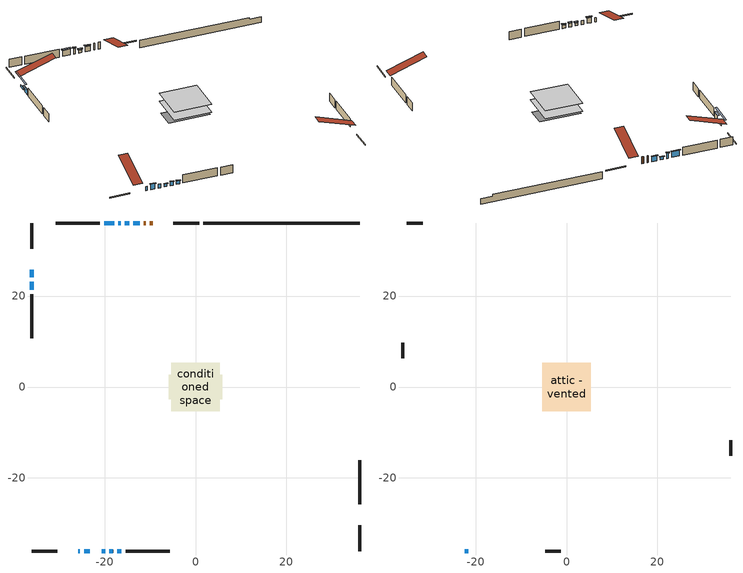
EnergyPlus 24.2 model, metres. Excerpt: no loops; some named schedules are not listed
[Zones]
conditioned space
 floor outside (Floor1 construction): -3.48,-3.48 -3.48,3.48 3.48,3.48 3.48,-3.48 z0.91
 floor adiabatic (AdiabaticFloorConstruction): -5.3,-5.3 -5.3,5.3 5.3,5.3 5.3,-5.3 z0.91
 floor foundation (Slab1 construction): -5.85,-2.73 -5.85,2.73 5.85,2.73 5.85,-2.73 z-1.26
 wall outside (RimJoist1 construction): 0.8,36.08 -4.87,36.08 / -36.08,-36.08 -30.41,-36.08 / -36.08,36.08 -36.08,30.41 / 36.08,-36.08 36.08,-30.41 z0.91:1.21
 wall outside (AdiabaticWallConstruction 1): -9.45,36.08 -10.05,36.08 / -10.97,36.08 -11.34,36.08 z0.91:2.94
 wall outside (AdiabaticWallConstruction): -25.83,-36.08 -25.44,-36.08 z0.91:2.13; -24.51,-36.08 -23.29,-36.08 z0.91:2.54; -36.08,25.83 -36.08,24.1 z0.91:1.44; -12.27,36.08 -13.69,36.08 / -36.08,23.18 -36.08,21.35 z0.91:2.43; -14.62,36.08 -15.53,36.08 / -20.66,-36.08 -19.89,-36.08 z0.91:1.77; -16.46,36.08 -16.97,36.08 z0.91:2.59; -17.9,36.08 -20.09,36.08 z0.91:2.69; -18.97,-36.08 -18.15,-36.08 z0.91:2.03; -17.22,-36.08 -16.31,-36.08 z0.91:1.93
 wall outside (Wall1 construction): -21.01,36.08 -30.75,36.08 / -15.38,-36.08 -5.65,-36.08 / -36.08,20.42 -36.08,10.69 / 36.08,-25.83 36.08,-16.1 z0.91:3.35
 wall foundation (FoundationWall1 construction): 1.73,36.08,-1.26 1.73,36.08,0.91 32.64,36.08,0.91 32.64,36.08,0.43 36.08,36.08,0.43 36.08,36.08,-1.26
 window (WindowConstruction 9): -25.83,-36.08 -25.44,-36.08 z0.91:2.13
 window (WindowConstruction 8): -24.51,-36.08 -23.29,-36.08 z0.91:2.53
 window (WindowConstruction 10): -36.08,25.83 -36.08,24.11 z0.91:1.44
 window (WindowConstruction): -12.27,36.08 -13.69,36.08 z0.91:2.43
 window (WindowConstruction 1): -14.62,36.08 -15.53,36.08 z0.91:1.77
 window (WindowConstruction 2): -16.46,36.08 -16.97,36.08 z0.91:2.59
 window (WindowConstruction 3): -17.9,36.08 -20.09,36.08 z0.91:2.69
 window (WindowConstruction 4): -36.08,23.18 -36.08,21.35 z0.91:2.43
 window (WindowConstruction 5): -20.66,-36.08 -19.89,-36.08 z0.91:1.77
 window (WindowConstruction 6): -18.96,-36.08 -18.15,-36.08 z0.91:2.03
 window (WindowConstruction 7): -17.22,-36.08 -16.31,-36.08 z0.91:1.92
 door (Door): -9.45,36.08 -10.05,36.08 z0.91:2.94
 door (Door 1): -10.98,36.08 -11.34,36.08 z0.91:2.94
 ceiling adiabatic (AdiabaticFloorConstruction): 5.3,-5.3 5.3,5.3 -5.3,5.3 -5.3,-5.3 z0.91
attic - vented
 floor to conditioned space (Floor2 construction Reversed): -5.3,-5.3 -5.3,5.3 5.3,5.3 5.3,-5.3 z3.35
 wall outside (AdiabaticWallConstruction): -22.36,-36.08 -21.58,-36.08 z0.91:2.13
 wall outside (Wall2 construction): -31.67,36.08 -35.15,36.08 / -4.72,-36.08 -1.24,-36.08 / -36.08,9.76 -36.08,6.28 / 36.08,-15.17 36.08,-11.7 z0.91:3.35
 window (WindowConstruction 11): -22.36,-36.08 -21.58,-36.08 z0.91:2.13
 roof outside (Roof1 construction): -8.52,36.08,3.35 -8.52,25.75,6.79 -5.8,25.75,6.79 -5.8,36.08,3.35; -26.76,-36.08,3.35 -26.76,-25.75,6.79 -29.48,-25.75,6.79 -29.48,-36.08,3.35; -36.08,26.76,3.35 -25.75,26.76,6.79 -25.75,29.48,6.79 -36.08,29.48,3.35; 36.08,-26.76,3.35 25.75,-26.76,6.79 25.75,-29.48,6.79 36.08,-29.48,3.35
shading: -23.09,-36.08 -24.71,-36.08 -24.71,-36.49 -23.09,-36.49 z2.74; -36.08,21.5 -36.08,28.44 -36.49,28.44 -36.49,21.5 z4.05; -13.89,36.08 -12.07,36.08 -12.07,36.49 -13.89,36.49 z2.64; -15.73,36.08 -14.42,36.08 -14.42,36.49 -15.73,36.49 z1.97; -17.17,36.08 -16.26,36.08 -16.26,36.49 -17.17,36.49 z2.79; -20.29,36.08 -17.7,36.08 -17.7,36.49 -20.29,36.49 z2.89; -36.08,21.15 -36.08,23.38 -36.49,23.38 -36.49,21.15 z2.64; -19.69,-36.08 -20.86,-36.08 -20.86,-36.49 -19.69,-36.49 z1.97; -17.95,-36.08 -19.16,-36.08 -19.16,-36.49 -17.95,-36.49 z2.23; -16.11,-36.08 -17.42,-36.08 -17.42,-36.49 -16.11,-36.49 z2.13
[Building]
Building 1: Terrain=Suburbs
[Site:Location]
Quebec Intl AP_QC: Latitude {deg}=46.8; Longitude {deg}=-71.38; Time Zone {hr}=-5; Elevation {m}=74; Keep Site Location Information=Yes
[Site:GroundTemperature:Shallow]
0.0108218, -2.24938, -2.43038, -1.3578, 2.94801, 7.23376, 10.9493, 13.303, 13.5029, 11.5886, 7.96783, 3.81355
[Site:WaterMainsTemperature]
Calculation Method=Schedule; Temperature Schedule=mains temperature schedule
[Material] Roughness=Rough; Thermal Absorptance=0.9
Name | Thickness {m} | Conductivity {W/m-K} | Density {kg/m3} | Specific Heat {J/kg-K} | Solar Absorptance | Visible Absorptance
asphalt or fiberglass shingles | 0.00635 | 0.162714 | 1121.4 | 1465.45 | 0.4 | 0.4
ceiling loosefill ins | 0.254 | 0.0480833 | 16.02 | 1046.75 | 0.7 | 0.7
ceiling stud and cavity | 0.1397 | 0.0958178 | 65.682 | 1177.47 | 0.7 | 0.7
concrete 4.0 in. | 0.1016 | 1.803125 | 2242.8 | 837.4 | 0.7 | 0.7
concrete 8.0 in. | 0.2032 | 1.803125 | 2242.8 | 837.4 | 0.7 | 0.7
door material | 0.04445 | 0.0451087 | 512.64 | 1214.23 | 0.7 | 0.7
exterior vertical ins | 0.0410211 | 0.029427 | 32.04 | 1214.23 | 0.7 | 0.7
floor covering | 0.0127 | 0.0433444 | 54.468 | 1339.84 | 0.6 | 0.6
floor rigid ins | 0.051816 | 0.029427 | 32.04 | 1214.23 | 0.7 | 0.7
floor rigid ins 1; wall rigid ins | 0.512978 | 0.029427 | 32.04 | 1214.23 | 0.7 | 0.7
floor stud and cavity | 0.1397 | 0.0893242 | 92.3553 | 1139.71 | 0.7 | 0.7
floor stud and cavity 1 | 0.1397 | 1.75129 | 37.0049 | 1207.88 | 0.7 | 0.7
furniture material conditioned space 1 | 0.1524 | 0.115458 | 640.8 | 1214.23 | 0.6 | 0.6
gypsum board | 0.0127 | 0.160291 | 801 | 837.4 | 0.6 | 0.6
gypsum board 1 | 0.0127 | 0.160291 | 801 | 837.4 | 0.7 | 0.7
osb sheathing 0.5 in. | 0.0127 | 0.115458 | 512.64 | 1214.23 | 0.7 | 0.7
osb sheathing 0.75 in. | 0.01905 | 0.115458 | 512.64 | 1214.23 | 0.7 | 0.7
osb sheathing 2.0 in. | 0.0508 | 0.115458 | 512.64 | 1214.23 | 0.7 | 0.7
rim joist stud and cavity | 0.0508 | 0.0293615 | 125.044 | 1163.47 | 0.6 | 0.6
wall stud and cavity | 0.1397 | 0.0932297 | 139.0536 | 1170.24 | 0.7 | 0.7
wall stud and cavity 1 | 0.0889 | 6.1454 | 50.32683 | 1063.81 | 0.6 | 0.6
wall stud and cavity 2 | 0.0889 | 0.380278 | 52.3479 | 1209.89 | 0.7 | 0.7
wall stud and cavity 3 | 0.0889 | 0.391764 | 83.0341 | 1211.67 | 0.7 | 0.7
wood siding | 0.0254 | 0.102417 | 544.68 | 1172.36 | 0.4 | 0.4
wood siding 1 | 0.00254 | 0.102417 | 544.68 | 1172.36 | 0.4 | 0.4
wood siding 2; wood siding 3; wood siding 4 | 0.0254 | 0.102417 | 544.68 | 1172.36 | 0.7 | 0.7
[WindowMaterial:SimpleGlazingSystem]
Name | U-Factor {W/m2-K} | Solar Heat Gain Coefficient
WindowMaterial | 1.9203 | 0.41
WindowMaterial 1 | 2.03613 | 0.36
WindowMaterial 10 | 2.13095 | 0.32
WindowMaterial 2 | 2.08894 | 0.34
WindowMaterial 3 | 1.87317 | 0.44
WindowMaterial 4 | 1.89872 | 0.42
WindowMaterial 5 | 2.06282 | 0.35
WindowMaterial 6 | 2.021368 | 0.37
WindowMaterial 7 | 2.01455 | 0.37
WindowMaterial 8 | 1.93109 | 0.41
WindowMaterial 9 | 2.12811 | 0.32
[Construction]
AdiabaticFloorConstruction: floor stud and cavity 1, floor rigid ins 1, osb sheathing 0.75 in., floor covering
AdiabaticWallConstruction: wood siding 3, wall rigid ins, wall stud and cavity 2, gypsum board
AdiabaticWallConstruction 1: wood siding 4, wall rigid ins, wall stud and cavity 2, gypsum board
Door; Door 1: door material
Floor1 construction: floor stud and cavity, floor rigid ins, osb sheathing 0.75 in., floor covering
Floor2 construction Reversed: gypsum board, ceiling stud and cavity, ceiling loosefill ins
FoundationWall1 construction: concrete 8.0 in., gypsum board 1
furniture construction conditioned space 1: furniture material conditioned space 1
PartitionWallConstruction: gypsum board, wall stud and cavity 3, gypsum board
RimJoist1 construction: wood siding 2, osb sheathing 2.0 in., rim joist stud and cavity
Roof1 construction: asphalt or fiberglass shingles
Slab1 construction: concrete 4.0 in.
Wall1 construction: wood siding, osb sheathing 0.5 in., wall stud and cavity, gypsum board
Wall2 construction: wood siding 1, wall stud and cavity 1
WindowConstruction: WindowMaterial
WindowConstruction 1: WindowMaterial 1
WindowConstruction 10: WindowMaterial 10
WindowConstruction 11; WindowConstruction 9: WindowMaterial 9
WindowConstruction 2: WindowMaterial 2
WindowConstruction 3: WindowMaterial 3
WindowConstruction 4: WindowMaterial 4
WindowConstruction 5: WindowMaterial 5
WindowConstruction 6: WindowMaterial 6
WindowConstruction 7: WindowMaterial 7
WindowConstruction 8: WindowMaterial 8
[Zone] Multiplier=1; Part of Total Floor Area=Yes
Name | Volume {m3}
attic - vented | 62.8726
conditioned space | 549.4
[Space]
Name | Zone | Volume {m3}
attic - vented 1 | attic - vented | 62.8726
conditioned space 1 | conditioned space | 549.4
[ZoneInfiltration:EffectiveLeakageArea]
infil attic - vented 1: Zone or Space=attic - vented 1; Schedule=Always On Discrete; Effective Air Leakage Area {cm2}=4153.11; Stack Coefficient=0.000409091; Wind Coefficient=1.36656e-05
[ZoneMixing]
whole house fan mix: Zone or Space=attic - vented; Schedule=Always On Continuous; Design Flow Rate Calculation Method=Flow/Zone; Design Flow Rate {m3/s}=0; Source Zone or Space=conditioned space
[SurfaceProperty:ExposedFoundationPerimeter]
Slab1: Exposed Perimeter Calculation Method=TotalExposedPerimeter; Total Exposed Perimeter {m}=34.352
[InternalMass] Zone or ZoneList=conditioned space; Space or SpaceList=conditioned space 1
Name | Construction | Surface Area {m2}
furniture mass conditioned space 1 | furniture construction conditioned space 1 | 89.9921
partition wall mass | PartitionWallConstruction | 224.98
[Lights]
interior lighting: Zone or ZoneList or Space or SpaceList=conditioned space 1; Schedule=interior lighting schedule; Design Level Calculation Method=LightingLevel; Lighting Level {W}=343.2; Return Air Fraction=0; Fraction Radiant=0.6; Fraction Visible=0.2; Fraction Replaceable=1
[People]
occupants: Zone or ZoneList or Space or SpaceList=conditioned space 1; Number of People Schedule=occupants schedule; Number of People Calculation Method=People; Number of People=3; Fraction Radiant=0.314171; Sensible Heat Fraction=0.56303; Activity Level Schedule=occupants activity schedule; Carbon Dioxide Generation Rate {m3/s-W}=0; Enable ASHRAE 55 Comfort Warnings=No; Mean Radiant Temperature Calculation Type=EnclosureAveraged
[ElectricEquipment] Zone or ZoneList or Space or SpaceList=conditioned space 1; Design Level Calculation Method=EquipmentLevel
Name | Schedule | Design Level {W} | Fraction Latent | Fraction Radiant | Fraction Lost
clothes dryer | clothes dryer schedule | 140.772 | 0.015 | 0.081 | 0.85
clothes washer | clothes washer schedule | 32.1985 | 0.03 | 0.162 | 0.7
cooking range | cooking range schedule | 215.147 | 0.08 | 0.432 | 0.2
dishwasher | dishwasher schedule | 66.8632 | 0.3 | 0.18 | 0.4
fridge | fridge schedule | 72.9452 | 0 | 0.6 | 0
mech vent house fan | mech vent house fan schedule | 0 | 0 | 0 | 1
mech vent house fan cfis | mech vent house fan cfis schedule | 0 | 0 | 0 | 0
mech vent range fan 0 | mech vent range fan 0 schedule | 57 | 0 | 0 | 1
misc plug loads | misc plug loads schedule | 494.7 | 0.045 | 0.513 | 0.1
whole house fan | Always On Discrete | 0 | 0 | 0 | 1
[OtherEquipment] Zone or ZoneList or Space or SpaceList=conditioned space 1; Design Level Calculation Method=EquipmentLevel
Name | Fuel Type | Schedule | Design Level {W} | Fraction Latent | Fraction Radiant | Fraction Lost
clothes dryer 1 | Electricity | clothes dryer schedule | 0 | 0.015 | 0.081 | 0.85
cooking range 1 | Electricity | cooking range schedule | 0 | 0.08 | 0.432 | 0.2
general water use latent | None | general water use schedule | 62.594 | 1 | 0 | 0
general water use sensible | None | general water use schedule | -61.6891 | 0 | 0.6 | 0
mech vent house fan latent load | None | Always On Discrete | 0 | 1 | 0 | 0
mech vent house fan sensible load | None | Always On Discrete | 0 | 0 | 0 | 0
water heater energy adjustment1 | Electricity | Always On Discrete | 0.01 | 0 | 0 | 1
[ZoneInfiltration:DesignFlowRate] Zone or ZoneList or Space or SpaceList=conditioned space 1; Schedule=Always On Discrete; Design Flow Rate Calculation Method=Flow/Zone; Design Flow Rate {m3/s}=0
infil flow; natural vent flow; whole house fan flow
[AvailabilityManager:Scheduled]
furnace airloop Availability Manager: Schedule=Always On Discrete
[Foundation:Kiva]
Foundation Kiva 1: Initial Indoor Air Temperature {C}=18; Wall Height Above Grade {m}=0.90998; Wall Depth Below Slab {m}=0.2032; Custom Block Material Name 1=exterior vertical ins; Custom Block Depth 1 {m}=2.16999; Custom Block X Position 1 {m}=0.2159; Custom Block Z Position 1 {m}=0
[Foundation:Kiva:Settings]
Soil Conductivity {W/m-K}=0.849921; Soil Density {kg/m3}=1842.3; Soil Specific Heat {J/kg-K}=418.7; Ground Solar Absorptivity=0.9; Ground Thermal Absorptivity=0.9; Ground Surface Roughness {m}=0.03; Far-Field Width {m}=40; Deep-Ground Boundary Condition=ZeroFlux; Deep-Ground Depth {m}=40; Minimum Cell Dimension {m}=0.2; Maximum Cell Growth Coefficient=3; Simulation Timestep=Timestep
[Exterior:Lights]
exterior lighting: Schedule=exterior lighting schedule; Design Level {W}=75.6
[EnergyManagementSystem:GlobalVariable]
furnace_airloop_Fan_RTF
infil_program_Qfan
infil_program_Qinf
natural_vent_program_Qnv
natural_vent_program_Qwhf
[EnergyManagementSystem:Sensor]
Name | Output:Variable or Output:Meter Index Key | Output:Variable or Output:Meter
airflow_gain | infil flow | Infiltration Sensible Heat Gain Energy
airflow_gain_1 | natural vent flow | Infiltration Sensible Heat Gain Energy
airflow_gain_2 | whole house fan flow | Infiltration Sensible Heat Gain Energy
airflow_loss | infil flow | Infiltration Sensible Heat Loss Energy
airflow_loss_1 | natural vent flow | Infiltration Sensible Heat Loss Energy
airflow_loss_2 | whole house fan flow | Infiltration Sensible Heat Loss Energy
clg_load_cond |  | Cooling:EnergyTransfer:Zone:CONDITIONED SPACE
clg_sp_s; clg_sp_s_1 | cooling setpoint | Schedule Value
clothes_dryer_exhaust_0_sch_s | clothes dryer exhaust 0 schedule | Schedule Value
cool_season | cooling season schedule | Schedule Value
htg_load_cond |  | Heating:EnergyTransfer:Zone:CONDITIONED SPACE
htg_sp_s; htg_sp_s_1 | heating setpoint | Schedule Value
ig_ee_conv | clothes dryer | Electric Equipment Convective Heating Energy
ig_ee_conv_2 | cooking range | Electric Equipment Convective Heating Energy
ig_ee_conv_4 | fridge | Electric Equipment Convective Heating Energy
ig_ee_conv_5 | misc plug loads | Electric Equipment Convective Heating Energy
ig_ee_conv_6 | whole house fan | Electric Equipment Convective Heating Energy
ig_ee_rad | clothes dryer | Electric Equipment Radiant Heating Energy
ig_ee_rad_2 | cooking range | Electric Equipment Radiant Heating Energy
ig_ee_rad_4 | fridge | Electric Equipment Radiant Heating Energy
ig_ee_rad_5 | misc plug loads | Electric Equipment Radiant Heating Energy
ig_ee_rad_6 | whole house fan | Electric Equipment Radiant Heating Energy
ig_lgt_conv | interior lighting | Lights Convective Heating Energy
ig_lgt_rad | interior lighting | Lights Radiant Heating Energy
ig_lgt_vis | interior lighting | Lights Visible Radiation Heating Energy
ig_oe_conv | clothes dryer 1 | Other Equipment Convective Heating Energy
ig_oe_conv_1 | cooking range 1 | Other Equipment Convective Heating Energy
ig_oe_conv_2 | general water use latent | Other Equipment Convective Heating Energy
ig_oe_conv_3 | general water use sensible | Other Equipment Convective Heating Energy
ig_oe_conv_4 | water heater energy adjustment1 | Other Equipment Convective Heating Energy
ig_oe_rad | clothes dryer 1 | Other Equipment Radiant Heating Energy
ig_oe_rad_1 | cooking range 1 | Other Equipment Radiant Heating Energy
ig_oe_rad_2 | general water use latent | Other Equipment Radiant Heating Energy
ig_oe_rad_3 | general water use sensible | Other Equipment Radiant Heating Energy
ig_oe_rad_4 | water heater energy adjustment1 | Other Equipment Radiant Heating Energy
ig_ppl_conv | occupants | People Convective Heating Energy
ig_ppl_rad | occupants | People Radiant Heating Energy
im_conv | furniture mass conditioned space 1 | Surface Inside Face Convection Heat Gain Energy
im_conv_1 | partition wall mass | Surface Inside Face Convection Heat Gain Energy
im_ig | furniture mass conditioned space 1 | Surface Inside Face Internal Gains Radiation Heat Gain Energy
im_ig_1 | partition wall mass | Surface Inside Face Internal Gains Radiation Heat Gain Energy
im_lgt | furniture mass conditioned space 1 | Surface Inside Face Lights Radiation Heat Gain Energy
im_lgt_1 | partition wall mass | Surface Inside Face Lights Radiation Heat Gain Energy
im_sol | furniture mass conditioned space 1 | Surface Inside Face Solar Radiation Heat Gain Energy
im_sol_1 | partition wall mass | Surface Inside Face Solar Radiation Heat Gain Energy
im_surf | furniture mass conditioned space 1 | Surface Inside Face Net Surface Thermal Radiation Heat Gain Energy
im_surf_1 | partition wall mass | Surface Inside Face Net Surface Thermal Radiation Heat Gain Energy
mech_vent_range_fan_0_sch_s | mech vent range fan 0 schedule | Schedule Value
mv_conv | mech vent house fan | Electric Equipment Convective Heating Energy
mv_conv_1 | mech vent house fan cfis | Electric Equipment Convective Heating Energy
mv_conv_2 | mech vent range fan 0 | Electric Equipment Convective Heating Energy
mv_conv_3 | mech vent house fan latent load | Other Equipment Convective Heating Energy
mv_conv_4 | mech vent house fan sensible load | Other Equipment Convective Heating Energy
mv_rad | mech vent house fan | Electric Equipment Radiant Heating Energy
mv_rad_1 | mech vent house fan cfis | Electric Equipment Radiant Heating Energy
mv_rad_2 | mech vent range fan 0 | Electric Equipment Radiant Heating Energy
mv_rad_3 | mech vent house fan latent load | Other Equipment Radiant Heating Energy
mv_rad_4 | mech vent house fan sensible load | Other Equipment Radiant Heating Energy
natural_vent_s | natural vent schedule | Schedule Value
out_pb_s |  | Site Outdoor Air Barometric Pressure
out_wt_s |  | Site Outdoor Air Humidity Ratio
site_vw_s |  | Site Wind Speed
ss_back_out | Window1 | Surface Window Shortwave from Zone Back Out Window Heat Transfer Rate
ss_back_out_1 | Window10 | Surface Window Shortwave from Zone Back Out Window Heat Transfer Rate
ss_back_out_10 | Window9 | Surface Window Shortwave from Zone Back Out Window Heat Transfer Rate
ss_back_out_2 | Window13 | Surface Window Shortwave from Zone Back Out Window Heat Transfer Rate
ss_back_out_3 | Window2 | Surface Window Shortwave from Zone Back Out Window Heat Transfer Rate
ss_back_out_4 | Window3 | Surface Window Shortwave from Zone Back Out Window Heat Transfer Rate
ss_back_out_5 | Window4 | Surface Window Shortwave from Zone Back Out Window Heat Transfer Rate
ss_back_out_6 | Window5 | Surface Window Shortwave from Zone Back Out Window Heat Transfer Rate
ss_back_out_7 | Window6 | Surface Window Shortwave from Zone Back Out Window Heat Transfer Rate
ss_back_out_8 | Window7 | Surface Window Shortwave from Zone Back Out Window Heat Transfer Rate
ss_back_out_9 | Window8 | Surface Window Shortwave from Zone Back Out Window Heat Transfer Rate
ss_conv | Door1 | Surface Inside Face Convection Heat Gain Energy
ss_conv_1 | Door2 | Surface Inside Face Convection Heat Gain Energy
ss_conv_10 | Window7 | Surface Inside Face Convection Heat Gain Energy
ss_conv_11 | Window8 | Surface Inside Face Convection Heat Gain Energy
ss_conv_12 | Window9 | Surface Inside Face Convection Heat Gain Energy
ss_conv_2 | Window1 | Surface Inside Face Convection Heat Gain Energy
ss_conv_3 | Window10 | Surface Inside Face Convection Heat Gain Energy
ss_conv_4 | Window13 | Surface Inside Face Convection Heat Gain Energy
ss_conv_5 | Window2 | Surface Inside Face Convection Heat Gain Energy
ss_conv_6 | Window3 | Surface Inside Face Convection Heat Gain Energy
ss_conv_7 | Window4 | Surface Inside Face Convection Heat Gain Energy
ss_conv_8 | Window5 | Surface Inside Face Convection Heat Gain Energy
ss_conv_9 | Window6 | Surface Inside Face Convection Heat Gain Energy
ss_ig | Door1 | Surface Inside Face Internal Gains Radiation Heat Gain Energy
ss_ig_1 | Door2 | Surface Inside Face Internal Gains Radiation Heat Gain Energy
ss_ig_10 | Window7 | Surface Inside Face Internal Gains Radiation Heat Gain Energy
ss_ig_11 | Window8 | Surface Inside Face Internal Gains Radiation Heat Gain Energy
ss_ig_12 | Window9 | Surface Inside Face Internal Gains Radiation Heat Gain Energy
ss_ig_2 | Window1 | Surface Inside Face Internal Gains Radiation Heat Gain Energy
ss_ig_3 | Window10 | Surface Inside Face Internal Gains Radiation Heat Gain Energy
ss_ig_4 | Window13 | Surface Inside Face Internal Gains Radiation Heat Gain Energy
ss_ig_5 | Window2 | Surface Inside Face Internal Gains Radiation Heat Gain Energy
ss_ig_6 | Window3 | Surface Inside Face Internal Gains Radiation Heat Gain Energy
ss_ig_7 | Window4 | Surface Inside Face Internal Gains Radiation Heat Gain Energy
ss_ig_8 | Window5 | Surface Inside Face Internal Gains Radiation Heat Gain Energy
ss_ig_9 | Window6 | Surface Inside Face Internal Gains Radiation Heat Gain Energy
ss_lgt | Door1 | Surface Inside Face Lights Radiation Heat Gain Energy
ss_lgt_1 | Door2 | Surface Inside Face Lights Radiation Heat Gain Energy
ss_sol | Door1 | Surface Inside Face Solar Radiation Heat Gain Energy
ss_sol_1 | Door2 | Surface Inside Face Solar Radiation Heat Gain Energy
ss_surf | Door1 | Surface Inside Face Net Surface Thermal Radiation Heat Gain Energy
ss_surf_1 | Door2 | Surface Inside Face Net Surface Thermal Radiation Heat Gain Energy
ss_surf_10 | Window7 | Surface Inside Face Net Surface Thermal Radiation Heat Gain Energy
ss_surf_11 | Window8 | Surface Inside Face Net Surface Thermal Radiation Heat Gain Energy
ss_surf_12 | Window9 | Surface Inside Face Net Surface Thermal Radiation Heat Gain Energy
ss_surf_2 | Window1 | Surface Inside Face Net Surface Thermal Radiation Heat Gain Energy
ss_surf_3 | Window10 | Surface Inside Face Net Surface Thermal Radiation Heat Gain Energy
ss_surf_4 | Window13 | Surface Inside Face Net Surface Thermal Radiation Heat Gain Energy
ss_surf_5 | Window2 | Surface Inside Face Net Surface Thermal Radiation Heat Gain Energy
ss_surf_6 | Window3 | Surface Inside Face Net Surface Thermal Radiation Heat Gain Energy
ss_surf_7 | Window4 | Surface Inside Face Net Surface Thermal Radiation Heat Gain Energy
ss_surf_8 | Window5 | Surface Inside Face Net Surface Thermal Radiation Heat Gain Energy
ss_surf_9 | Window6 | Surface Inside Face Net Surface Thermal Radiation Heat Gain Energy
ss_trans_in | Window1 | Surface Window Transmitted Solar Radiation Rate
ss_trans_in_1 | Window10 | Surface Window Transmitted Solar Radiation Rate
ss_trans_in_10 | Window9 | Surface Window Transmitted Solar Radiation Rate
ss_trans_in_2 | Window13 | Surface Window Transmitted Solar Radiation Rate
ss_trans_in_3 | Window2 | Surface Window Transmitted Solar Radiation Rate
ss_trans_in_4 | Window3 | Surface Window Transmitted Solar Radiation Rate
ss_trans_in_5 | Window4 | Surface Window Transmitted Solar Radiation Rate
ss_trans_in_6 | Window5 | Surface Window Transmitted Solar Radiation Rate
ss_trans_in_7 | Window6 | Surface Window Transmitted Solar Radiation Rate
ss_trans_in_8 | Window7 | Surface Window Transmitted Solar Radiation Rate
ss_trans_in_9 | Window8 | Surface Window Transmitted Solar Radiation Rate
ss_trans_out | Window1 | Surface Inside Face Initial Transmitted Diffuse Transmitted Out Window Solar Radiation Rate
ss_trans_out_1 | Window10 | Surface Inside Face Initial Transmitted Diffuse Transmitted Out Window Solar Radiation Rate
ss_trans_out_10 | Window9 | Surface Inside Face Initial Transmitted Diffuse Transmitted Out Window Solar Radiation Rate
ss_trans_out_2 | Window13 | Surface Inside Face Initial Transmitted Diffuse Transmitted Out Window Solar Radiation Rate
ss_trans_out_3 | Window2 | Surface Inside Face Initial Transmitted Diffuse Transmitted Out Window Solar Radiation Rate
ss_trans_out_4 | Window3 | Surface Inside Face Initial Transmitted Diffuse Transmitted Out Window Solar Radiation Rate
ss_trans_out_5 | Window4 | Surface Inside Face Initial Transmitted Diffuse Transmitted Out Window Solar Radiation Rate
ss_trans_out_6 | Window5 | Surface Inside Face Initial Transmitted Diffuse Transmitted Out Window Solar Radiation Rate
ss_trans_out_7 | Window6 | Surface Inside Face Initial Transmitted Diffuse Transmitted Out Window Solar Radiation Rate
ss_trans_out_8 | Window7 | Surface Inside Face Initial Transmitted Diffuse Transmitted Out Window Solar Radiation Rate
ss_trans_out_9 | Window8 | Surface Inside Face Initial Transmitted Diffuse Transmitted Out Window Solar Radiation Rate
s_conv | Floor1 | Surface Inside Face Convection Heat Gain Energy
s_conv_1 | Floor2 | Surface Inside Face Convection Heat Gain Energy
s_conv_10 | Wall1:0 | Surface Inside Face Convection Heat Gain Energy
s_conv_11 | Wall1:180 | Surface Inside Face Convection Heat Gain Energy
s_conv_12 | Wall1:270 | Surface Inside Face Convection Heat Gain Energy
s_conv_13 | Wall1:90 | Surface Inside Face Convection Heat Gain Energy
s_conv_2 | FoundationWall1 | Surface Inside Face Convection Heat Gain Energy
s_conv_3 | inferred conditioned ceiling | Surface Inside Face Convection Heat Gain Energy
s_conv_4 | inferred conditioned floor | Surface Inside Face Convection Heat Gain Energy
s_conv_5 | RimJoist1:0 | Surface Inside Face Convection Heat Gain Energy
s_conv_6 | RimJoist1:180 | Surface Inside Face Convection Heat Gain Energy
s_conv_7 | RimJoist1:270 | Surface Inside Face Convection Heat Gain Energy
s_conv_8 | RimJoist1:90 | Surface Inside Face Convection Heat Gain Energy
s_conv_9 | Slab1 | Surface Inside Face Convection Heat Gain Energy
